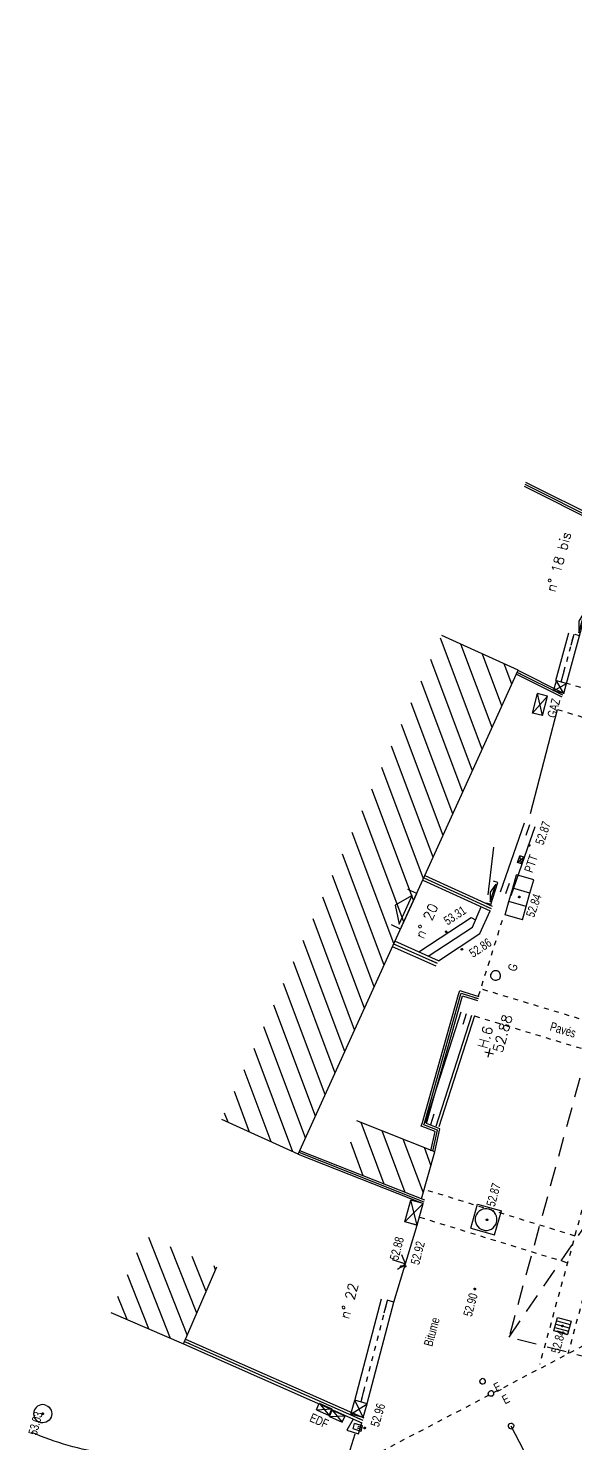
# Model space of a CAD drawing. Extents: x 661856 to 662117, y 6866905 to 6867165.
# Drawn here: x 661864.5 to 661884.1, y 6866979.5 to 6867030.1 of the extents above; entities that cross this region are included whole.
import ezdxf
from ezdxf.enums import TextEntityAlignment as Align

# ---------------------------------------------------------------- set-up
doc = ezdxf.new("R2010")
doc.units = 0
for name, pattern in [('CONTINU', [0]), ('JSI_TCO', [1, 0.5, 0.5]), ('JSI_TCO2', [1, 0.5, 0.5]), ('JSI_TIC', [0.2, 0.08, 0.01, -0.1, 0.01]), ('JSI_TIM2', [0.6, 0.3, 0.05, -0.2, 0.05])]:
    doc.linetypes.add(name, pattern=pattern)
doc.layers.get('0').update_dxf_attribs({"linetype": 'CONTINUOUS'})
for name, color, linetype in [('ALTI', 140, 'CONTINUOUS'), ('BATI', 6, 'CONTINUOUS'), ('BORDURE', 7, 'CONTINU'), ('HACHURE', 7, 'CONTINUOUS'), ('LIMITE', 7, 'CONTINUOUS'), ('MARQUAGE', 7, 'CONTINUOUS'), ('NUMEROS', 1, 'CONTINUOUS'), ('OBJASS', 22, 'CONTINUOUS'), ('OBJEAU', 4, 'CONTINUOUS'), ('OBJEDF', 240, 'CONTINUOUS'), ('OBJEP', 220, 'CONTINUOUS'), ('OBJGAZ', 30, 'CONTINUOUS'), ('OBJTELECOM', 3, 'CONTINUOUS'), ('POINTS-POLYGO', 7, 'CONTINUOUS'), ('POLYGO', 240, 'CONTINUOUS'), ('TEXTE', 7, 'CONTINUOUS'), ('VEGETATION', 3, 'CONTINUOUS'), ('VOIRIE', 7, 'CONTINUOUS'), ('Z', 4, 'CONTINUOUS')]:
    doc.layers.add(name, color=color, linetype=linetype)
doc.styles.add('36-2', font='romans.shx', dxfattribs={"height": 0.36})
doc.styles.add('5-2', font='romand.shx', dxfattribs={"height": 0.35})
doc.styles.add('ROMANS', font='romans.shx', dxfattribs={"width": 0.95, "oblique": 13.5, "height": 5})
doc.styles.get("Standard").update_dxf_attribs({"font": 'ARIALUNI.ttf', "height": 2})
doc.linetypes.add('JSI_HAIED', pattern='A,0.48,0.06,-0.1,[138,jsi_form.shx,S=0.05,R=0,X=-0.1,Y=0],0.06', length=0.7)
doc.linetypes.add('JSI_HAIEG', pattern='A,0.48,0.06,-0.1,[137,jsi_form.shx,S=0.05,R=0,X=-0.1,Y=0],0.06', length=0.7)
doc.linetypes.add('JSI_MUD', pattern='A,0.0001,[130,jsi_form.shx,S=0.5,R=0,X=0.875,Y=0],-0.75', length=0.7501)
doc.linetypes.add('JSI_MUG', pattern='A,0.0001,[130,jsi_form.shx,S=0.5,R=0,X=-0.125,Y=0],-0.75', length=0.7501)
doc.linetypes.add('JSI_MUR', pattern='A,1e-06,-0.5,[130,jsi_form.shx,S=0.7,R=315,X=0.05,Y=0],-0.5', length=1.000001)

# ---------------------------------------------------------------- blocks, each defined once
blk = doc.blocks.new('$Y_001')
at = {"color": 0, "linetype": 'BYBLOCK', "flags": 128}
for points in [[(-0.5, 0), (0.5, 0)], [(0, -0.5), (0, 0.5)]]:
    blk.add_lwpolyline(points, dxfattribs=at)
blk = doc.blocks.new('TCPOINT')
at = {"color": 0}
blk.add_point((0, 0), dxfattribs=at)
at = {"layer": 'NUMEROS', "style": '36-2'}
blk.add_attdef('MAT', (0.1, 0.1), '', height=0.36, dxfattribs=at)
at = {"layer": 'Z', "style": 'ROMANS'}
blk.add_attdef('ALT', text='', height=0.36, dxfattribs=at).set_placement((0.1, -0.1), align=Align.TOP_LEFT)
blk = doc.blocks.new('$B_001')
at = {"color": 0, "linetype": 'BYBLOCK', "flags": 128}
for points in [[(0, 0), (0, 1)], [(0, 1), (1, 1)], [(1, 0), (1, 1)], [(0, 0), (1, 0)]]:
    blk.add_lwpolyline(points, dxfattribs=at)
blk = doc.blocks.new('$B_030')
at = {"color": 0, "linetype": 'BYBLOCK', "flags": 128}
for points in [[(0, 0), (0, 1)], [(0, 1), (1, 1)], [(0, 1), (1, 0)], [(0, 0), (1, 1)], [(1, 0), (1, 1)], [(0, 0), (1, 0)]]:
    blk.add_lwpolyline(points, dxfattribs=at)
blk = doc.blocks.new('$B_200')
at = {"color": 0, "linetype": 'BYBLOCK', "flags": 128}
for points in [[(0, -0.5, -0.414214), (-0.5, 0, -0.414214), (0, 0.5)], [(0, -0.5, 0.414214), (0.5, 0, 0.414214), (0, 0.5)]]:
    blk.add_lwpolyline(points, format="xyb", dxfattribs=at)
blk = doc.blocks.new('$B_130')
at = {"color": 0, "linetype": 'BYBLOCK', "flags": 128}
for points in [[(0, 0), (0, 0.812, -0.08), (0.012, 0.895, -0.117647), (0.047, 0.953, -0.117647), (0.105, 0.988, -0.08), (0.188, 1, -0.08), (0.27, 0.988, -0.117647), (0.328, 0.953, -0.117647), (0.363, 0.895, -0.08), (0.375, 0.812)], [(0.375, 0.688, -0.414214), (0.312, 0.75, -0.414214), (0.375, 0.812)], [(0.375, 0.688, 0.414214), (0.438, 0.75, 0.414214), (0.375, 0.812)]]:
    blk.add_lwpolyline(points, format="xyb", dxfattribs=at)
for points in [[(0.344, 0.688), (0.312, 0.625)], [(0.375, 0.688), (0.375, 0.625)], [(0.406, 0.688), (0.438, 0.625)]]:
    blk.add_lwpolyline(points, dxfattribs=at)
blk = doc.blocks.new('$B_021')
at = {"color": 0, "linetype": 'BYBLOCK', "flags": 128}
for points in [[(0, 0), (0, 1)], [(0, 1), (1, 1)], [(0, 0), (1, 0)], [(0.34, 0), (0.34, 0.5)], [(0.66, 0), (0.66, 0.5)], [(1, 0), (1, 1)]]:
    blk.add_lwpolyline(points, dxfattribs=at)
blk = doc.blocks.new('$B_020')
at = {"color": 0, "linetype": 'BYBLOCK', "flags": 128}
for points in [[(0, 0), (0, 1)], [(0, 1), (1, 1)], [(1, 0), (1, 1)], [(0, 0), (1, 0)]]:
    blk.add_lwpolyline(points, dxfattribs=at)
for points in [[(0.5, 0.0625, -0.4142136), (0.0625, 0.5, -0.4142136), (0.5, 0.9375)], [(0.5, 0.0625, 0.4142136), (0.9375, 0.5, 0.4142136), (0.5, 0.9375)]]:
    blk.add_lwpolyline(points, format="xyb", dxfattribs=at)
blk = doc.blocks.new('$B_028')
at = {"color": 0, "linetype": 'BYBLOCK', "flags": 128}
for points in [[(0, 0.5), (0, -0.5), (0.094, -0.062)], [(-0.5, -0.5), (-0.5, 0)], [(0.5, 0), (0.5, -0.5)], [(-0.094, -0.062), (0, -0.5)], [(-0.5, -0.5), (0.5, -0.5)]]:
    blk.add_lwpolyline(points, dxfattribs=at)
blk = doc.blocks.new('$B_027')
at = {"color": 0, "linetype": 'BYBLOCK', "flags": 128}
for points in [[(-0.5, -0.5), (0.5, -0.5), (0.5, -0.188)], [(-0.5, -0.5), (-0.5, -0.188)]]:
    blk.add_lwpolyline(points, dxfattribs=at)
blk.add_lwpolyline([(-0.406, -0.406), (0.406, -0.406), (0, -0.188)], close=True, dxfattribs=at)
blk = doc.blocks.new('$B_210')
at = {"linetype": 'CONTINUOUS'}
blk.add_hatch(color=0, dxfattribs=at).paths.add_polyline_path([(0, -0.5, -1), (0, 0.5, -1)])
at = {"color": 0, "linetype": 'BYBLOCK', "flags": 128}
blk.add_lwpolyline([(0, -0.5, -1), (0, 0.5, -1)], format="xyb", close=True, dxfattribs=at)
blk = doc.blocks.new('H217')
for p, q in [((0, 1), (-0.25, 1)), ((0, 0), (0, 1)), ((0, 0), (-0.25, 0))]:
    blk.add_line(p, q)
blk.add_lwpolyline([(-0.083, 0.1), (-0.083, 0.9), (-0.379, 0.5)], close=True)

msp = doc.modelspace()

# ---------------------------------------------------------------- hatches: boundary and pattern name
at = {"layer": 'HACHURE', "linetype": 'CONTINUOUS', "ltscale": 2}
h = msp.add_hatch(dxfattribs=at)
h.set_pattern_fill('_USER', color=256, scale=0.6, angle=110.5563, style=0, pattern_type=0)
h.set_pattern_definition([(110.5563, (661958.265, 6866695.073), (-0.5617966, -0.2106765), [])])
h.paths.add_polyline_path([(661874.147, 6866989.867), (661871.416, 6866991.109), (661879.283, 6867008.415), (661882.014, 6867007.174)])
at = {"layer": 'HACHURE'}
h = msp.add_hatch(dxfattribs=at)
h.set_pattern_fill('_USER', color=256, scale=0.6, angle=110.5563, style=0, pattern_type=0)
h.set_pattern_definition([(110.55629214, (50261.49716, 6738626.0907), (-0.5617965986, -0.21067648606), [])])
h.paths.add_polyline_path([(661875.765, 6866989.377), (661876.244, 6866991.059), (661879.033, 6866989.954), (661878.554, 6866988.272)])
at = {"layer": 'HACHURE', "linetype": 'CONTINUOUS', "ltscale": 2}
h = msp.add_hatch(dxfattribs=at)
h.set_pattern_fill('_USER', color=256, scale=0.6, angle=111.5539, style=0, pattern_type=0)
h.set_pattern_definition([(111.55385, (661958.265, 6866695.073), (-0.5580436, -0.2204253), [])])
h.paths.add_polyline_path([(661867.454, 6866984.201), (661868.648, 6866986.953), (661871.237, 6866985.83), (661870.044, 6866983.078)])
at = {"layer": 'OBJASS', "linetype": 'CONTINUOUS', "ltscale": 2}
h = msp.add_hatch(dxfattribs=at)
h.set_pattern_fill('_USER', color=256, scale=0.125, angle=164.677, style=0, pattern_type=0)
h.set_pattern_definition([(164.677, (661883.42468, 6866984.02683), (-0.033032, -0.120556), [])])
h.paths.add_polyline_path([(661883.425, 6866984.027), (661883.907, 6866983.895), (661883.775, 6866983.412), (661883.293, 6866983.545)])

# ---------------------------------------------------------------- linework, layer by layer
at = {"layer": 'BATI', "linetype": 'JSI_TCO2', "ltscale": 2, "elevation": 57.333, "flags": 128}
for points in [[(661882.014, 6867007.174), (661879.283, 6867008.415)], [(661874.147, 6866989.867), (661882.014, 6867007.174)], [(661874.147, 6866989.867), (661871.416, 6866991.109)], [(661879.033, 6866989.954), (661876.244, 6866991.059)], [(661878.554, 6866988.272), (661879.033, 6866989.954)], [(661870.044, 6866983.078), (661871.237, 6866985.83)], [(661867.454, 6866984.201), (661870.044, 6866983.078)]]:
    msp.add_lwpolyline(points, dxfattribs=at)
at = {"layer": 'BATI', "linetype": 'JSI_TCO', "ltscale": 2, "elevation": 57.333, "flags": 128}
for points in [[(661878.8, 6866996.951), (661880.378, 6866997.982), (661880.685, 6866998.715)], [(661878.46, 6866997.102), (661880.331, 6866998.333), (661880.488, 6866998.246)], [(661879.171, 6866996.781), (661880.649, 6866997.764), (661881.008, 6866998.567)]]:
    msp.add_lwpolyline(points, dxfattribs=at)
at = {"layer": 'BORDURE', "linetype": 'JSI_TCO', "ltscale": 2, "elevation": 57.333, "flags": 128}
for points in [[(661882.455, 6867002.054), (661883.417, 6867005.769)], [(661880.938, 6866999.142), (661881.138, 6867000.85)], [(661880.453, 6866994.808), (661879.18, 6866990.838)], [(661876.118, 6866980.388), (661875.892, 6866979.997), (661876.304, 6866979.86), (661876.423, 6866980.261)], [(661869.848, 6866975.488), (661875.773, 6866978.528), (661876.184, 6866979.868)]]:
    msp.add_lwpolyline(points, dxfattribs=at)
msp.add_lwpolyline([(661870.028, 6866971.698, -0.037617), (661869.271, 6866971.33, -0.043616), (661868.522, 6866971.107, -0.066058), (661867.513, 6866971.035, -0.026023), (661867.175, 6866971.073, -0.029867), (661866.866, 6866971.144, -0.033588), (661866.585, 6866971.247, -0.036633), (661866.333, 6866971.382, -0.058297), (661866.005, 6866971.648, -0.056199), (661865.742, 6866971.988, -0.042481), (661865.556, 6866972.363, -0.038471), (661865.426, 6866972.782, -0.025508), (661865.366, 6866973.125, -0.022661), (661865.338, 6866973.493, -0.019954), (661865.341, 6866973.886, -0.017493), (661865.376, 6866974.304, -0.04128), (661865.472, 6866974.781, -0.037255), (661865.651, 6866975.26, -0.032817), (661865.918, 6866975.75, -0.027862), (661866.268, 6866976.243, -0.023405), (661866.704, 6866976.738, -0.019618), (661867.225, 6866977.237), (661867.278, 6866979.143, -0.059899), (661864.616, 6866979.912)], format="xyb", dxfattribs=at)
at = {"layer": 'LIMITE', "linetype": 'JSI_MUD', "ltscale": 0.4}
msp.add_line((661883.91, 6867008.075, 110.212), (661884.014, 6867008.461, 110.202), dxfattribs=at)
at = {"layer": 'LIMITE', "linetype": 'JSI_MUG', "ltscale": 0.4}
msp.add_line((661883.552, 6867006.754, 110.249), (661883.657, 6867007.14, 110.238), dxfattribs=at)
at = {"layer": 'LIMITE', "linetype": 'JSI_TCO', "ltscale": 2}
for p, q in [((661878.676, 6866999.83, 110.194), (661881.082, 6866998.731, 110.192)), ((661879.081, 6866996.585, 110.192), (661877.517, 6866997.281, 110.663))]:
    msp.add_line(p, q, dxfattribs=at)
at = {"layer": 'LIMITE', "linetype": 'JSI_MUD', "ltscale": 0.18}
msp.add_line((661880.881, 6866998.724, 110.192), (661881.045, 6866998.649, 110.192), dxfattribs=at)
at = {"layer": 'LIMITE', "linetype": 'JSI_MUG', "ltscale": 0.22}
msp.add_line((661879.125, 6866996.686, 110.192), (661878.924, 6866996.775, 110.252), dxfattribs=at)
at = {"layer": 'LIMITE', "linetype": 'JSI_MUD', "ltscale": 0.15}
msp.add_line((661880.445, 6866995.475, 110.213), (661880.587, 6866995.429, 110.192), dxfattribs=at)
at = {"layer": 'LIMITE', "linetype": 'JSI_MUG', "ltscale": 0.15}
msp.add_line((661878.96, 6866989.971, 110.254), (661878.993, 6866990.117, 110.253), dxfattribs=at)
at = {"layer": 'LIMITE', "linetype": 'JSI_MUD', "ltscale": 0.46}
msp.add_line((661877.227, 6866984.187, 110.261), (661877.343, 6866984.632, 110.255), dxfattribs=at)
at = {"layer": 'LIMITE', "linetype": 'JSI_MUG', "ltscale": 0.46}
msp.add_line((661876.395, 6866981, 110.302), (661876.511, 6866981.445, 110.296), dxfattribs=at)
at = {"layer": 'LIMITE', "elevation": 57.333, "flags": 128}
for points in [[(661884.971, 6867012.548), (661882.286, 6867013.886)], [(661884.927, 6867012.402), (661882.242, 6867013.741)]]:
    msp.add_lwpolyline(points, dxfattribs=at)
at = {"layer": 'LIMITE', "linetype": 'JSI_MUR', "ltscale": 0.15, "elevation": 57.333, "flags": 128}
for points in [[(661884.949, 6867012.475), (661882.264, 6867013.814)], [(661883.617, 6867006.28), (661881.979, 6867007.096)], [(661878.96, 6866989.971), (661879.13, 6866990.729), (661878.705, 6866990.888), (661878.64, 6866990.913), (661878.659, 6866990.979), (661879.956, 6866995.551), (661879.977, 6866995.625), (661880.051, 6866995.602), (661880.587, 6866995.429)]]:
    msp.add_lwpolyline(points, dxfattribs=at)
at = {"layer": 'LIMITE', "linetype": 'JSI_TCO', "ltscale": 2, "elevation": 57.333, "flags": 128}
for points in [[(661883.359, 6867006.806), (661883.821, 6867008.514)], [(661883.745, 6867006.702), (661884.207, 6867008.409)], [(661883.583, 6867006.212), (661881.946, 6867007.029)], [(661883.65, 6867006.347), (661882.013, 6867007.163)], [(661878.601, 6866999.666), (661881.008, 6866998.567)], [(661879.17, 6866996.786), (661877.608, 6866997.481)], [(661879.033, 6866989.954), (661879.217, 6866990.777), (661878.731, 6866990.959), (661880.028, 6866995.53), (661880.564, 6866995.358)], [(661874.147, 6866989.867), (661878.615, 6866988.097)], [(661874.198, 6866989.998), (661878.666, 6866988.228)], [(661876.172, 6866981.058), (661877.121, 6866984.69)], [(661876.617, 6866980.942), (661877.566, 6866984.574)], [(661870.044, 6866983.078), (661876.421, 6866980.262)], [(661870.121, 6866983.252), (661876.498, 6866980.436)]]:
    msp.add_lwpolyline(points, dxfattribs=at)
at = {"layer": 'LIMITE', "linetype": 'JSI_TIC', "ltscale": 2, "elevation": 57.333, "flags": 128}
for points in [[(661883.552, 6867006.754), (661884.014, 6867008.461)], [(661876.395, 6866981), (661877.343, 6866984.632)]]:
    msp.add_lwpolyline(points, dxfattribs=at)
at = {"layer": 'LIMITE', "linetype": 'JSI_MUD', "ltscale": 0.15, "elevation": 57.333, "flags": 128}
msp.add_lwpolyline([(661882.114, 6867007.029), (661881.979, 6867007.096)], dxfattribs=at)
at = {"layer": 'LIMITE', "linetype": 'JSI_MUG', "ltscale": 0.15, "elevation": 57.333, "flags": 128}
msp.add_lwpolyline([(661883.617, 6867006.28), (661883.482, 6867006.346)], dxfattribs=at)
at = {"layer": 'LIMITE', "linetype": 'JSI_MUR', "ltscale": 0.18, "elevation": 57.333, "flags": 128}
msp.add_lwpolyline([(661878.638, 6866999.748), (661881.045, 6866998.649)], dxfattribs=at)
at = {"layer": 'LIMITE', "linetype": 'JSI_MUR', "ltscale": 0.22, "elevation": 57.333, "flags": 128}
msp.add_lwpolyline([(661879.125, 6866996.686), (661877.562, 6866997.381)], dxfattribs=at)
at = {"layer": 'LIMITE', "linetype": 'JSI_MUR', "ltscale": 0.14, "elevation": 57.333, "flags": 128}
msp.add_lwpolyline([(661874.172, 6866989.933), (661878.641, 6866988.162)], dxfattribs=at)
at = {"layer": 'LIMITE', "linetype": 'JSI_MUD', "ltscale": 0.14, "elevation": 57.333, "flags": 128}
msp.add_lwpolyline([(661878.51, 6866988.213), (661878.641, 6866988.162)], dxfattribs=at)
at = {"layer": 'LIMITE', "linetype": 'JSI_MUR', "ltscale": 0.19, "elevation": 57.333, "flags": 128}
msp.add_lwpolyline([(661870.082, 6866983.165), (661876.459, 6866980.349)], dxfattribs=at)
at = {"layer": 'LIMITE', "linetype": 'JSI_MUG', "ltscale": 0.19, "elevation": 57.333, "flags": 128}
msp.add_lwpolyline([(661870.082, 6866983.165), (661870.256, 6866983.088)], dxfattribs=at)
at = {"layer": 'LIMITE', "linetype": 'JSI_MUD', "ltscale": 0.19, "elevation": 57.333, "flags": 128}
msp.add_lwpolyline([(661876.285, 6866980.425), (661876.459, 6866980.349)], dxfattribs=at)
at = {"layer": 'LIMITE', "linetype": 'JSI_TCO', "ltscale": 2}
msp.add_polyline3d([(661878.887, 6866989.987, 110.254), (661879.042, 6866990.682, 110.254), (661878.678, 6866990.818, 110.278), (661878.549, 6866990.867, 110.278), (661878.587, 6866991, 110.278), (661879.884, 6866995.571, 110.271), (661879.926, 6866995.721, 110.271), (661880.074, 6866995.673, 110.271), (661880.61, 6866995.501, 110.192)], dxfattribs=at)
at = {"layer": 'MARQUAGE', "linetype": 'JSI_TIM2', "ltscale": 2, "elevation": 57.333, "flags": 128}
for points in [[(661887.894, 6866992.395), (661884.431, 6866993.356), (661881.687, 6866983.326), (661885.209, 6866982.425), (661884.458, 6866993.365)], [(661881.687, 6866983.326), (661887.894, 6866992.395)]]:
    msp.add_lwpolyline(points, dxfattribs=at)
at = {"layer": 'OBJASS', "linetype": 'JSI_TCO', "ltscale": 2, "elevation": 57.333, "flags": 128}
msp.add_lwpolyline([(661883.425, 6866984.027), (661883.907, 6866983.895), (661883.775, 6866983.412), (661883.293, 6866983.545)], close=True, dxfattribs=at)
at = {"layer": 'VEGETATION', "linetype": 'JSI_MUD', "ltscale": 0.4}
msp.add_line((661882.299, 6867001.274, 110.205), (661882.43, 6867001.652, 110.211), dxfattribs=at)
at = {"layer": 'VEGETATION', "linetype": 'JSI_MUG', "ltscale": 0.4}
msp.add_line((661881.571, 6866999.183, 110.171), (661881.703, 6866999.561, 110.177), dxfattribs=at)
at = {"layer": 'VEGETATION', "linetype": 'JSI_HAIEG', "ltscale": 2, "elevation": 57.333, "flags": 128}
for points in [[(661881.382, 6866999.249), (661882.241, 6867001.717)], [(661878.704, 6866990.991), (661879.977, 6866994.961)]]:
    msp.add_lwpolyline(points, dxfattribs=at)
at = {"layer": 'VEGETATION', "linetype": 'JSI_HAIED', "ltscale": 2, "elevation": 57.333, "flags": 128}
for points in [[(661881.76, 6866999.117), (661882.619, 6867001.586)], [(661879.084, 6866990.869), (661880.358, 6866994.839)]]:
    msp.add_lwpolyline(points, dxfattribs=at)
at = {"layer": 'VEGETATION', "linetype": 'JSI_MUD', "ltscale": 0.4, "elevation": 57.333, "flags": 128}
msp.add_lwpolyline([(661880.045, 6866994.519), (661880.168, 6866994.9)], dxfattribs=at)
at = {"layer": 'VEGETATION', "linetype": 'JSI_MUG', "ltscale": 0.4, "elevation": 57.333, "flags": 128}
msp.add_lwpolyline([(661878.894, 6866990.93), (661879.016, 6866991.311)], dxfattribs=at)
at = {"layer": 'VOIRIE', "linetype": 'JSI_TIC', "ltscale": 2, "elevation": 57.333, "flags": 128}
for points in [[(661911.049, 6867084.945), (661905.545, 6867065.039), (661900.041, 6867045.002), (661896.289, 6867031.642), (661882.78, 6866982.339)], [(661911.887, 6867084.713), (661906.384, 6867064.808), (661900.879, 6867044.769), (661897.128, 6867031.409), (661883.788, 6866982.723)], [(661883.703, 6867006.727), (661889.081, 6867005.119)], [(661883.417, 6867005.769), (661888.795, 6867004.161)], [(661880.599, 6866995.528), (661881.509, 6866998.417)], [(661880.744, 6866995.765), (661886.034, 6866994.16)], [(661880.453, 6866994.808), (661885.744, 6866993.203)], [(661878.782, 6866988.571), (661884.05, 6866986.946)], [(661878.488, 6866987.615), (661883.756, 6866985.99)], [(661875.773, 6866978.528), (661887.628, 6866984.733)]]:
    msp.add_lwpolyline(points, dxfattribs=at)

# ---------------------------------------------------------------- block references
at = {"layer": 'ALTI', "linetype": 'CONTINUOUS'}
for p, xscale, yscale, rotation in [((661882.408, 6867000.907, 57.333), 0.0599999998560792, 0.0599999998560792, 70.80953694014069), ((661882.056, 6866999.064, 57.333), 0.0599999998560792, 0.0599999998560792, 70.80953694014069), ((661879.441, 6866997.818, 57.333), 0.0600000000397281, 0.0600000000397281, 33.33590685547406), ((661880, 6866997.195, 57.333), 0.0600000002471316, 0.0600000002471316, 33.62430291637315), ((661880.897, 6866987.518, 57.333), 0.0599999999361116, 0.0599999999361116, 342.8574504482076), ((661877.837, 6866985.848, 57.333), 0.0599999998837517, 0.0599999998837517, 75.3609324819019), ((661877.966, 6866985.854, 57.333), 0.0599999998837517, 0.0599999998837517, 75.3609324819019), ((661880.461, 6866985.038, 57.333), 0.0600000001574812, 0.0600000001574812, 254.6957280627477), ((661883.6, 6866983.72, 57.333), 0.0600000000455461, 0.0600000000455461, 254.677022354932), ((661865.012, 6866980.581, 57.333), 0.0600000001871691, 0.0600000001871691, 157.5729278517093), ((661876.525, 6866980.07, 57.333), 0.0600000003242493, 0.0600000003242493, 73.56792186212166)]:
    msp.add_blockref('$B_210', p, dxfattribs=dict(at, xscale=xscale, yscale=yscale, rotation=rotation))
at = {"layer": 'LIMITE', "linetype": 'CONTINUOUS'}
for name, p, xscale, yscale, rotation in [('$B_027', (661884.096, 6867008.951, 57.333), 0.9880109820338868, 0.5000000000742785, 74.72463567220312), ('$B_030', (661883.646, 6867006.337, 57.333), 0.3780859693950063, 0.378100000433677, 74.872589119078), ('$B_027', (661880.921, 6866999.265, 57.333), 0.8164088988864281, 0.5000000000742785, 72.10716496162243), ('$B_030', (661878.402, 6866987.322, 57.333), 0.8043391887283967, 0.460000000329371, 74.62058506837494), ('$B_028', (661877.745, 6866986.021, 57.333), 2.87225155266017, 0.5000000000742785, 73.07021083148483), ('$B_030', (661876.476, 6866980.445, 57.333), 0.5158596803930057, 0.460000000329371, 74.1868892863794)]:
    msp.add_blockref(name, p, dxfattribs=dict(at, xscale=xscale, yscale=yscale, rotation=rotation))
at = {"layer": 'LIMITE', "xscale": 1.400000000018503, "yscale": 1.400000000018503, "zscale": 1.400000000018503, "rotation": 335.5562921326933}
msp.add_blockref('H217', (661877.807, 6866997.918, 57.333), dxfattribs=at)
at = {"layer": 'OBJASS', "linetype": 'CONTINUOUS'}
for name, p, xscale, yscale, rotation in [('$B_020', (661880.317, 6866987.222, 57.333), 0.8891036890478972, 0.8890999997631331, 344.0993739752229), ('$B_200', (661865.012, 6866980.581, 57.333), 0.6500000000233908, 0.6500000000233908, 157.5729282080448)]:
    msp.add_blockref(name, p, dxfattribs=dict(at, xscale=xscale, yscale=yscale, rotation=rotation))
at = {"layer": 'OBJEAU', "linetype": 'CONTINUOUS'}
for name, p, xscale, yscale, rotation in [('$B_200', (661880.747, 6866981.74, 57.333), 0.1999999999760769, 0.1999999999760769, 27.62810134878436), ('$B_200', (661881.044, 6866981.304, 57.333), 0.1999999999760769, 0.1999999999760769, 27.62810134878436), ('$B_021', (661876.396, 6866979.952, 57.333), 0.1999145814558467, 0.3000000004174739, 73.54994816576323)]:
    msp.add_blockref(name, p, dxfattribs=dict(at, xscale=xscale, yscale=yscale, rotation=rotation))
at = {"layer": 'OBJEDF', "linetype": 'CONTINUOUS', "xscale": 0.5000164195761811, "yscale": 0.2499999995714944, "rotation": 336.1789406322198}
for p in [(661874.798, 6866980.725, 57.333), (661875.265, 6866980.482, 57.333)]:
    msp.add_blockref('$B_030', p, dxfattribs=at)
at = {"layer": 'OBJEP', "linetype": 'CONTINUOUS'}
for name, xscale, yscale, rotation in [('$B_130', 1.999999999947733, 1.999999999947733, 207.6281013158668), ('$B_200', 0.1999999999760769, 0.1999999999760769, 207.6281013487844)]:
    msp.add_blockref(name, (661881.755, 6866980.147, 57.333), dxfattribs=dict(at, xscale=xscale, yscale=yscale, rotation=rotation))
at = {"layer": 'OBJGAZ', "linetype": 'CONTINUOUS'}
for name, p, xscale, yscale, rotation in [('$B_030', (661882.887, 6867005.55, 57.333), 0.7199912571260498, 0.369999999738484, 75.48465132417635), ('$B_200', (661881.208, 6866996.254, 57.333), 0.3500000001274134, 0.3500000001274134, 72.49773812154474)]:
    msp.add_blockref(name, p, dxfattribs=dict(at, xscale=xscale, yscale=yscale, rotation=rotation))
at = {"layer": 'OBJTELECOM', "linetype": 'CONTINUOUS'}
for name, p, xscale, yscale, rotation in [('$B_030', (661882.13, 6867000.247, 57.333), 0.2500125599822507, 0.1499999997430921, 70.80862725802871), ('$B_001', (661882.436, 6866999.202, 57.333), 0.4961271307634079, 0.6423000004318752, 74.11292673444922), ('$B_001', (661882.301, 6866998.725, 57.333), 0.4962235387638065, 0.6423000004318752, 74.11599412945105), ('$B_001', (661882.165, 6866998.248, 57.333), 0.4961271307634079, 0.6423000004318752, 74.11292673444922)]:
    msp.add_blockref(name, p, dxfattribs=dict(at, xscale=xscale, yscale=yscale, rotation=rotation))
at = {"layer": 'POINTS-POLYGO', "rotation": 74.47300862616613}
msp.add_blockref('TCPOINT', (661880.976, 6866993.49, 57.333), dxfattribs=at).add_auto_attribs({'MAT': 'H.6', 'ALT': '52.88'})
at = {"layer": 'POLYGO', "linetype": 'CONTINUOUS', "xscale": 0.3200000000209822, "yscale": 0.3200000000209822, "zscale": 0.3200000000209822, "rotation": 348.0799646896258}
msp.add_blockref('$Y_001', (661880.976, 6866993.49, 110.215), dxfattribs=at)

# ---------------------------------------------------------------- texts
at = {"layer": 'ALTI', "linetype": 'CONTINUOUS', "width": 0.75}
for s, rotation, p in [('52.87', 70.8095, (661882.612, 6867001.006, 57.333)), ('52.86', 33.6243, (661880.221, 6866997.15, 57.333)), ('52.92', 75.3609, (661878.161, 6866985.968, 57.333)), ('52.96', 73.5679, (661876.723, 6866980.178, 57.333))]:
    msp.add_text(s, height=0.32, rotation=rotation, dxfattribs=at).set_placement(p, align=Align.TOP_LEFT)
for s, rotation, p in [('52.84', 70.8095, (661882.431, 6866998.361, 57.333)), ('52.87', 74.6957, (661881.021, 6866988.008, 57.333))]:
    msp.add_text(s, height=0.32, rotation=rotation, dxfattribs=at).set_placement(p, align=Align.MIDDLE_LEFT)
for s, rotation, p in [('53.31', 33.3359, (661879.487, 6866998.04, 57.333)), ('52.88', 75.3609, (661877.723, 6866986.043, 57.333))]:
    msp.add_text(s, height=0.32, rotation=rotation, dxfattribs=at).set_placement(p)
for s, rotation, p in [('52.90', 74.6957, (661880.419, 6866984.883, 57.333)), ('52.84', 74.677, (661883.557, 6866983.565, 57.333)), ('53.03', 74.8127, (661864.864, 6866980.643, 57.333))]:
    msp.add_text(s, height=0.32, rotation=rotation, dxfattribs=at).set_placement(p, align=Align.MIDDLE_RIGHT)
at = {"layer": 'OBJEAU', "linetype": 'CONTINUOUS', "width": 0.75}
for p in [(661881.098, 6866981.63, 57.333), (661881.395, 6866981.194, 57.333)]:
    msp.add_text('E', height=0.32, rotation=27.6281, dxfattribs=at).set_placement(p, align=Align.TOP_LEFT)
at = {"layer": 'OBJEDF', "linetype": 'CONTINUOUS', "width": 0.75}
msp.add_text('EDF', height=0.32, rotation=336.174, dxfattribs=at).set_placement((661874.962, 6866980.478, 57.333), align=Align.TOP_CENTER)
at = {"layer": 'OBJGAZ', "linetype": 'CONTINUOUS', "width": 0.75}
msp.add_text('GAZ', height=0.32, rotation=75.4845, dxfattribs=at).set_placement((661883.132, 6867005.858, 57.333), align=Align.TOP_CENTER)
msp.add_text('G', height=0.32, rotation=72.4977, dxfattribs=at).set_placement((661881.628, 6866996.472, 57.333), align=Align.TOP_LEFT)
at = {"layer": 'OBJTELECOM', "linetype": 'CONTINUOUS', "width": 0.75}
msp.add_text('PTT', height=0.32, rotation=70.8095, dxfattribs=at).set_placement((661882.322, 6867000.312, 57.333), align=Align.TOP_CENTER)
at = {"layer": 'TEXTE', "style": '5-2'}
for s, rotation, p in [('n° 18 bis', 74.5381, (661883.331, 6867009.94, 57.333)), ('n° 20', 65.455, (661878.622, 6866997.541, 57.333)), ('n° 22', 74.5381, (661875.957, 6866983.941, 57.333))]:
    msp.add_text(s, height=0.35, rotation=rotation, dxfattribs=at).set_placement(p)
at = {"layer": 'TEXTE', "linetype": 'CONTINUOUS', "width": 0.75}
for s, rotation, p in [('Pavés', 343.127, (661883.617, 6866994.314, 57.333)), ('Bitume', 74.6957, (661878.923, 6866983.511, 57.333))]:
    msp.add_text(s, height=0.32, rotation=rotation, dxfattribs=at).set_placement(p, align=Align.MIDDLE_CENTER)

doc.saveas('drawing.dxf')
